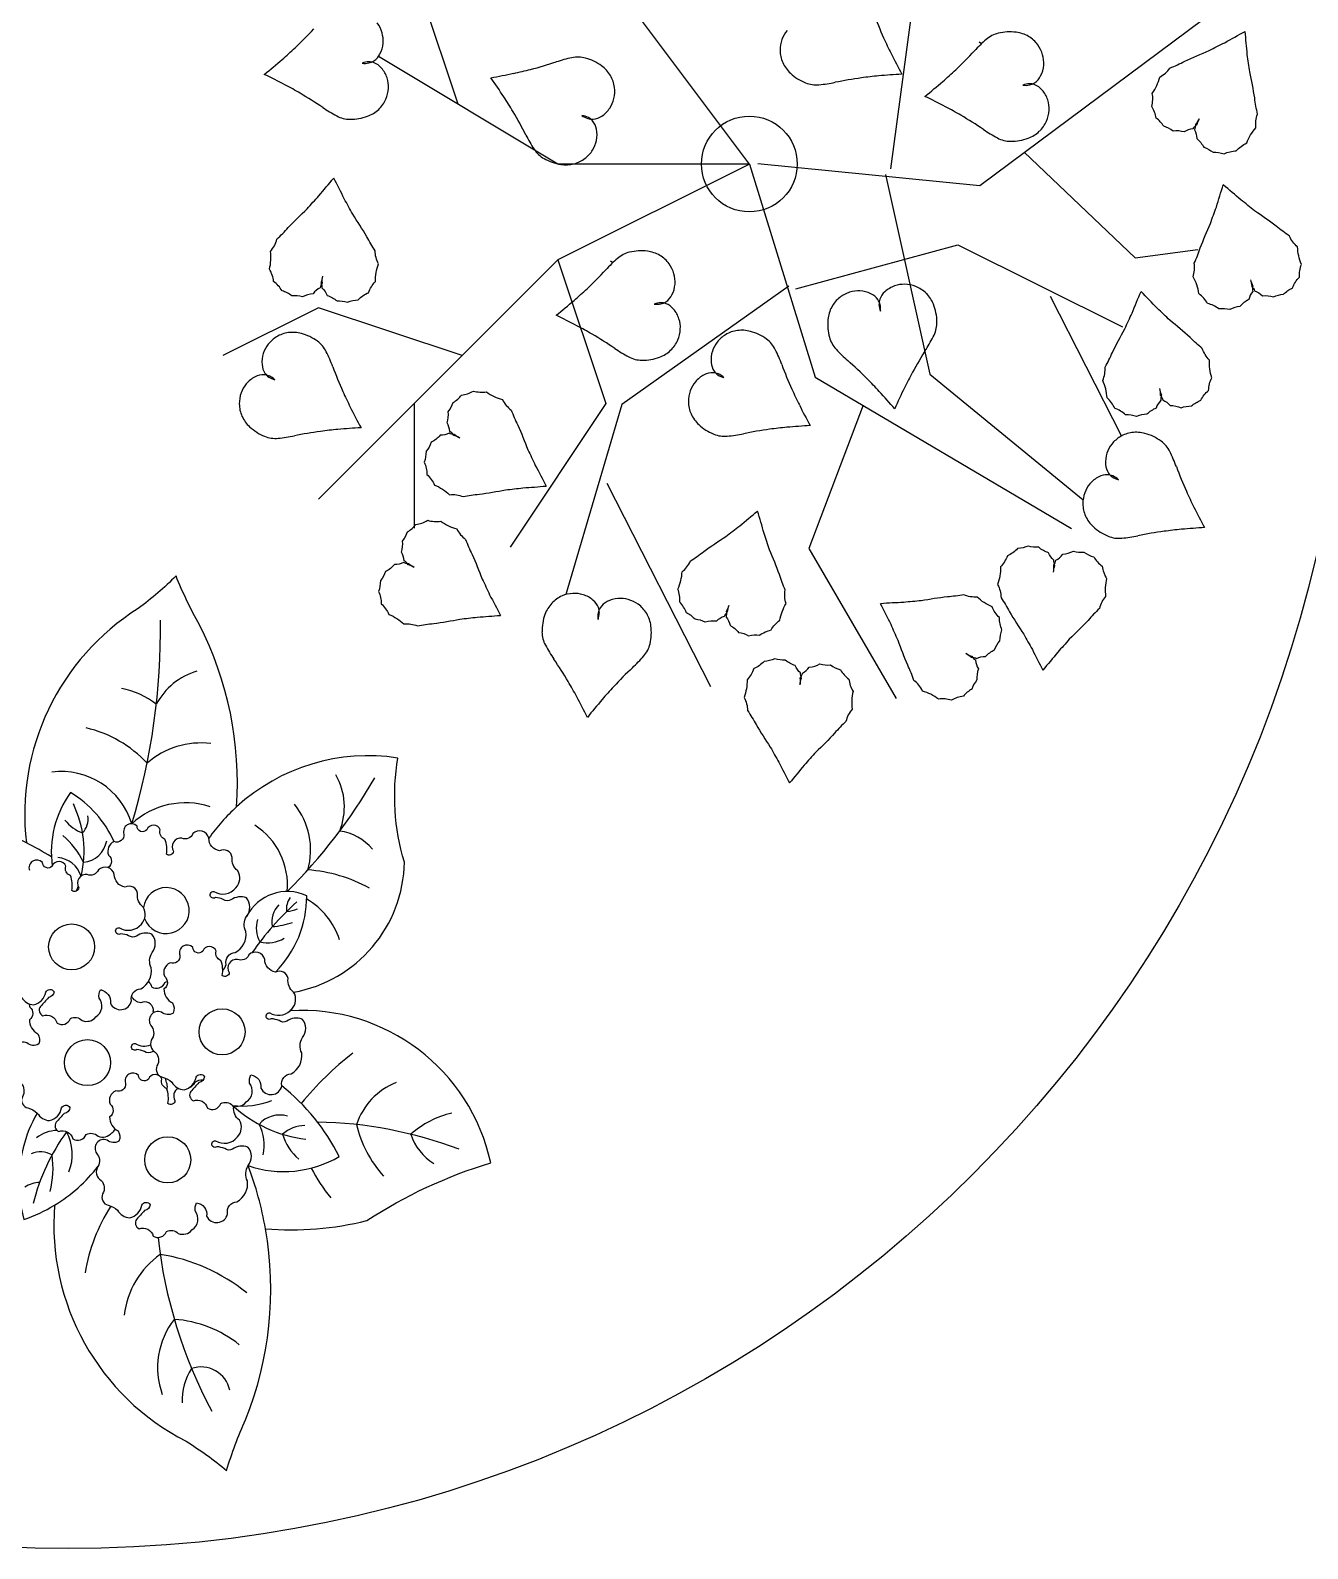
# Model space of a CAD drawing. Extents: x 33 to 1815, y -14679 to 245.
# Drawn here: x 44.102 to 44.848, y 3.709 to 4.596 of the extents above; entities that cross this region are included whole.
import ezdxf

# ---------------------------------------------------------------- set-up
doc = ezdxf.new("R2010")
doc.units = 0
doc.header["$MEASUREMENT"] = 0
doc.layers.add('PORTA', color=3, linetype='CONTINUOUS')

msp = doc.modelspace()

# ---------------------------------------------------------------- linework, layer by layer
at = {"layer": 'PORTA', "color": 1}
for p, q in [((44.35185, 4.553), (44.32621, 4.62992)), ((44.522, 4.51804), (44.43809, 4.62992)), ((44.60473, 4.51519), (44.6177, 4.61244)), ((44.65662, 4.50546), (44.79608, 4.6092)), ((44.65768, 4.58831), (44.65633, 4.58912)), ((44.41012, 4.51804), (44.3053, 4.58093)), ((44.68257, 4.52491), (44.74743, 4.46332)), ((44.522, 4.51804), (44.41012, 4.51804)), ((44.522, 4.51804), (44.41012, 4.4621)), ((44.522, 4.51804), (44.56042, 4.39345)), ((44.52689, 4.51843), (44.65662, 4.50546)), ((44.60148, 4.51195), (44.62743, 4.39525)), ((44.54923, 4.44504), (44.64389, 4.47084)), ((44.64389, 4.47084), (44.74012, 4.423)), ((44.41012, 4.4621), (44.27027, 4.32225)), ((44.41012, 4.4621), (44.43809, 4.37819)), ((44.44223, 4.46041), (44.44088, 4.46122)), ((44.74743, 4.46332), (44.78403, 4.46804)), ((44.54499, 4.44678), (44.44751, 4.37756)), ((44.27027, 4.43413), (44.21433, 4.40616)), ((44.35418, 4.40616), (44.27027, 4.43413)), ((44.69779, 4.44076), (44.73941, 4.35917)), ((44.56042, 4.39345), (44.71016, 4.3052)), ((44.62743, 4.39525), (44.71703, 4.32197)), ((44.32621, 4.37819), (44.32621, 4.30536)), ((44.43809, 4.37819), (44.38215, 4.29428)), ((44.44751, 4.37756), (44.41477, 4.26653)), ((44.58841, 4.37709), (44.55684, 4.2934)), ((44.43872, 4.33162), (44.49931, 4.21285)), ((44.55684, 4.2934), (44.60782, 4.20578))]:
    msp.add_line(p, q, dxfattribs=at)
for points in [[(44.78486, 4.54446, 0.08274), (44.78332, 4.54081, 0.10469), (44.78113, 4.53856, 0.121507), (44.77611, 4.53674, 0.098472), (44.76958, 4.53732, 0.092043), (44.76413, 4.54009, 0.086888), (44.75975, 4.54484, 0.104288), (44.75715, 4.55169, 0.099942), (44.75748, 4.55932, 0.091468), (44.76178, 4.56881, 0.12043), (44.76776, 4.57409, 0.025962), (44.77645, 4.57809, -0.015994), (44.79069, 4.5843, -0.011155), (44.7998, 4.58889, -0.008387), (44.81167, 4.59545)], [(44.78486, 4.54446, -0.08274), (44.78272, 4.54113, -0.10469), (44.78211, 4.53805, -0.121507), (44.78345, 4.53288, -0.098472), (44.78764, 4.52783, -0.092043), (44.793, 4.5249, -0.086888), (44.79941, 4.52399, -0.104288), (44.80652, 4.52573, -0.099942), (44.81262, 4.53033, -0.091468), (44.818, 4.53926, -0.12043), (44.81896, 4.54716, -0.025962), (44.81733, 4.5566, 0.015994), (44.81438, 4.57185, 0.011155), (44.81299, 4.58195, 0.008387), (44.81167, 4.59545)], [(44.27247, 4.45259, 0.08274), (44.27235, 4.44863, 0.10469), (44.27111, 4.44575, 0.121507), (44.26708, 4.44224, 0.098472), (44.26077, 4.44044, 0.092043), (44.25469, 4.44106, 0.086888), (44.2489, 4.44393, 0.104288), (44.24401, 4.44938, 0.099942), (44.24158, 4.45662, 0.091468), (44.24218, 4.46703, 0.12043), (44.24586, 4.47409, 0.025962), (44.25254, 4.48095, -0.015994), (44.26359, 4.49187, -0.011155), (44.27045, 4.49942, -0.008387), (44.27917, 4.50981)], [(44.27247, 4.45259, -0.08274), (44.27167, 4.44871, -0.10469), (44.27221, 4.44562, -0.121507), (44.27532, 4.44127, -0.098472), (44.28104, 4.43807, -0.092043), (44.2871, 4.43727, -0.086888), (44.2934, 4.43872, -0.104288), (44.29942, 4.44289, -0.099942), (44.30345, 4.44938, -0.091468), (44.30527, 4.45964, -0.12043), (44.30332, 4.46737, -0.025962), (44.29841, 4.47558, 0.015994), (44.29018, 4.48876, 0.011155), (44.28525, 4.49768, 0.008387), (44.27917, 4.50981)], [(44.8148, 4.45048, 0.08274), (44.81621, 4.44678, 0.10469), (44.81618, 4.44364, 0.121507), (44.81381, 4.43885, 0.098472), (44.80867, 4.43476, 0.092043), (44.80283, 4.433, 0.086888), (44.79637, 4.43341, 0.104288), (44.78976, 4.43657, 0.099942), (44.78474, 4.44232, 0.091468), (44.78129, 4.45216, 0.12043), (44.78197, 4.46009, 0.025962), (44.78549, 4.46899, -0.015994), (44.79149, 4.48332, -0.011155), (44.79492, 4.49293, -0.008387), (44.79897, 4.50587)], [(44.8148, 4.45048, -0.08274), (44.81555, 4.44659, -0.10469), (44.81724, 4.44394, -0.121507), (44.82178, 4.44113, -0.098472), (44.8283, 4.44037, -0.092043), (44.83419, 4.44196, -0.086888), (44.83945, 4.44572, -0.104288), (44.8434, 4.45189, -0.099942), (44.84463, 4.45943, -0.091468), (44.84236, 4.46961, -0.12043), (44.83759, 4.47599, -0.025962), (44.8299, 4.48168, 0.015994), (44.81723, 4.49068, 0.011155), (44.80925, 4.49702, 0.008387), (44.79897, 4.50587)], [(44.76172, 4.38694, 0.08274), (44.7628, 4.38313, 0.10469), (44.76249, 4.38001, 0.121507), (44.7597, 4.37545, 0.098472), (44.75423, 4.37183, 0.092043), (44.74825, 4.37059, 0.086888), (44.74186, 4.37158, 0.104288), (44.73555, 4.37531, 0.099942), (44.73106, 4.38148, 0.091468), (44.7285, 4.39158, 0.12043), (44.72988, 4.39943, 0.025962), (44.73418, 4.40798, -0.015994), (44.74143, 4.42172, -0.011155), (44.74569, 4.43098, -0.008387), (44.75088, 4.44352)], [(44.76172, 4.38694, -0.08274), (44.76213, 4.383, -0.10469), (44.76358, 4.38021, -0.121507), (44.76785, 4.37701, -0.098472), (44.77427, 4.37567, -0.092043), (44.78029, 4.37674, -0.086888), (44.78586, 4.38002, -0.104288), (44.79034, 4.38581, -0.099942), (44.79224, 4.39321, -0.091468), (44.79088, 4.40355, -0.12043), (44.78669, 4.41032, -0.025962), (44.77953, 4.41668, 0.015994), (44.76772, 4.42676, 0.011155), (44.76033, 4.43379, 0.008387), (44.75088, 4.44352)], [(44.35283, 4.35792, 0.08274), (44.34922, 4.35953, 0.10469), (44.34702, 4.36178, 0.121507), (44.34531, 4.36684, 0.098472), (44.34605, 4.37336, 0.092043), (44.34894, 4.37874, 0.086888), (44.3538, 4.38301, 0.104288), (44.3607, 4.38545, 0.099942), (44.36832, 4.38494, 0.091468), (44.37771, 4.38042, 0.12043), (44.38285, 4.37432, 0.025962), (44.38665, 4.36554, -0.015994), (44.39253, 4.35116, -0.011155), (44.3969, 4.34195, -0.008387), (44.40318, 4.32993)], [(44.35283, 4.35792, -0.08274), (44.34955, 4.36013, -0.10469), (44.34648, 4.36081, -0.121507), (44.34128, 4.35959, -0.098472), (44.33614, 4.35552, -0.092043), (44.33309, 4.35022, -0.086888), (44.33203, 4.34385, -0.104288), (44.3336, 4.33669, -0.099942), (44.33806, 4.33049, -0.091468), (44.34686, 4.3249, -0.12043), (44.35474, 4.32376, -0.025962), (44.36421, 4.32517, 0.015994), (44.37952, 4.32776, 0.011155), (44.38966, 4.32892, 0.008387), (44.40318, 4.32993)], [(44.50992, 4.26024, 0.08274), (44.50909, 4.25637, 0.10469), (44.50736, 4.25375, 0.121507), (44.50276, 4.25102, 0.098472), (44.49623, 4.25039, 0.092043), (44.49036, 4.25209, 0.086888), (44.48518, 4.25595, 0.104288), (44.48135, 4.26219, 0.099942), (44.48026, 4.26975, 0.091468), (44.48272, 4.27988, 0.12043), (44.48761, 4.28617, 0.025962), (44.49541, 4.29172, -0.015994), (44.50824, 4.30047, -0.011155), (44.51635, 4.30667, -0.008387), (44.52679, 4.31532)], [(44.50992, 4.26024, -0.08274), (44.50844, 4.25657, -0.10469), (44.50841, 4.25343, -0.121507), (44.51069, 4.24859, -0.098472), (44.51574, 4.24441, -0.092043), (44.52156, 4.24254, -0.086888), (44.52802, 4.24283, -0.104288), (44.53469, 4.24586, -0.099942), (44.53982, 4.25151, -0.091468), (44.54345, 4.26128, -0.12043), (44.54292, 4.26923, -0.025962), (44.53957, 4.2782, 0.015994), (44.53384, 4.29264, 0.011155), (44.5306, 4.3023, 0.008387), (44.52679, 4.31532)], [(44.32614, 4.28239, 0.08274), (44.32253, 4.28401, 0.10469), (44.32033, 4.28625, 0.121507), (44.31862, 4.29132, 0.098472), (44.31936, 4.29783, 0.092043), (44.32225, 4.30322, 0.086888), (44.32711, 4.30749, 0.104288), (44.33402, 4.30993, 0.099942), (44.34163, 4.30942, 0.091468), (44.35103, 4.30489, 0.12043), (44.35616, 4.2988, 0.025962), (44.35996, 4.29001, -0.015994), (44.36584, 4.27564, -0.011155), (44.37021, 4.26642, -0.008387), (44.37649, 4.2544)], [(44.69979, 4.27971, -0.08274), (44.70055, 4.28359, -0.10469), (44.69999, 4.28668, -0.121507), (44.69685, 4.291, -0.098472), (44.6911, 4.29417, -0.092043), (44.68504, 4.29492, -0.086888), (44.67875, 4.29342, -0.104288), (44.67276, 4.28919, -0.099942), (44.66878, 4.28268, -0.091468), (44.66704, 4.2724, -0.12043), (44.66905, 4.26469, -0.025962), (44.67403, 4.25651, 0.015994), (44.68236, 4.2434, 0.011155), (44.68736, 4.23452, 0.008387), (44.69354, 4.22244)], [(44.32614, 4.28239, -0.08274), (44.32286, 4.2846, -0.10469), (44.3198, 4.28529, -0.121507), (44.31459, 4.28407, -0.098472), (44.30945, 4.28, -0.092043), (44.3064, 4.2747, -0.086888), (44.30534, 4.26832, -0.104288), (44.30691, 4.26117, -0.099942), (44.31137, 4.25497, -0.091468), (44.32017, 4.24938, -0.12043), (44.32805, 4.24824, -0.025962), (44.33752, 4.24965, 0.015994), (44.35284, 4.25224, 0.011155), (44.36297, 4.2534, 0.008387), (44.37649, 4.2544)], [(44.69979, 4.27971, 0.08274), (44.69988, 4.28367, 0.10469), (44.70109, 4.28657, 0.121507), (44.70509, 4.2901, 0.098472), (44.71139, 4.29195, 0.092043), (44.71747, 4.29138, 0.086888), (44.72329, 4.28856, 0.104288), (44.72822, 4.28315, 0.099942), (44.73071, 4.27593, 0.091468), (44.73018, 4.26551, 0.12043), (44.72656, 4.25842, 0.025962), (44.71994, 4.2515, -0.015994), (44.70897, 4.2405, -0.011155), (44.70218, 4.2329, -0.008387), (44.69354, 4.22244)], [(44.64851, 4.23223, -0.08274), (44.65175, 4.22995, -0.10469), (44.6548, 4.22921, -0.121507), (44.66002, 4.23033, -0.098472), (44.66525, 4.2343, -0.092043), (44.6684, 4.23953, -0.086888), (44.66959, 4.24589, -0.104288), (44.66816, 4.25307, -0.099942), (44.66382, 4.25936, -0.091468), (44.65513, 4.26512, -0.12043), (44.64727, 4.26642, -0.025962), (44.63778, 4.26519, 0.015994), (44.62242, 4.2629, 0.011155), (44.61226, 4.26195, 0.008387), (44.59872, 4.26121)], [(44.64851, 4.23223, 0.08274), (44.65209, 4.23054, 0.10469), (44.65424, 4.22826, 0.121507), (44.65585, 4.22316, 0.098472), (44.65498, 4.21666, 0.092043), (44.65199, 4.21133, 0.086888), (44.64705, 4.20716, 0.104288), (44.6401, 4.20486, 0.099942), (44.63249, 4.20552, 0.091468), (44.62319, 4.21022, 0.12043), (44.61818, 4.21642, 0.025962), (44.61455, 4.22528, -0.015994), (44.60895, 4.23977, -0.011155), (44.60477, 4.24907, -0.008387), (44.59872, 4.26121)], [(44.55167, 4.2138, -0.08274), (44.55244, 4.21768, -0.10469), (44.55188, 4.22077, -0.121507), (44.54873, 4.22509, -0.098472), (44.54299, 4.22825, -0.092043), (44.53692, 4.229, -0.086888), (44.53063, 4.22751, -0.104288), (44.52465, 4.22328, -0.099942), (44.52067, 4.21676, -0.091468), (44.51893, 4.20649, -0.12043), (44.52094, 4.19878, -0.025962), (44.52592, 4.1906, 0.015994), (44.53425, 4.17749, 0.011155), (44.53925, 4.1686, 0.008387), (44.54543, 4.15653)], [(44.55167, 4.2138, 0.08274), (44.55176, 4.21775, 0.10469), (44.55298, 4.22065, 0.121507), (44.55698, 4.22419, 0.098472), (44.56327, 4.22604, 0.092043), (44.56936, 4.22547, 0.086888), (44.57518, 4.22265, 0.104288), (44.58011, 4.21723, 0.099942), (44.58259, 4.21001, 0.091468), (44.58207, 4.1996, 0.12043), (44.57845, 4.1925, 0.025962), (44.57183, 4.18559, -0.015994), (44.56086, 4.17459, -0.011155), (44.55406, 4.16699, -0.008387), (44.54543, 4.15653)], [(44.21425, 4.04705, 0.153842), (44.21616, 4.05046, -0.463092), (44.22156, 4.0575, 0.313172), (44.22778, 4.06967, -0.263169), (44.22818, 4.07859, 0.362708), (44.22805, 4.08941, 0.245641), (44.21907, 4.08822, -0.29295), (44.21453, 4.08851, 0.093328), (44.20995, 4.08958, -1.455768), (44.20913, 4.09313, 0.379882), (44.22194, 4.09531, 0.34294), (44.22303, 4.10513, -0.272007), (44.21976, 4.11304, 0.52491), (44.2124, 4.11686, -0.364868), (44.20613, 4.12422, 0.589429), (44.19686, 4.12695, -0.414362), (44.19032, 4.12422, 0.632042), (44.18541, 4.11658, -0.61126), (44.18133, 4.11495, 0.141126), (44.18051, 4.12367, -0.414115), (44.17778, 4.12913, 0.695029), (44.16988, 4.12913, -0.695571), (44.16415, 4.13131, 0.795067), (44.15652, 4.12667, -0.584992), (44.15079, 4.12231, 0.398719), (44.14752, 4.1144, -0.500346), (44.14727, 4.10705, 0.277783)], [(44.09663, 4.03129, 0.254691), (44.10371, 4.02693, 0.303582), (44.1108, 4.03429, -0.602354), (44.11571, 4.03457, -0.345012), (44.11241, 4.03111, -0.004574), (44.10768, 4.02597, 0.479544), (44.10916, 4.02056, -0.438672), (44.11741, 4.01624, 0.471554), (44.12522, 4.01886, -0.333475), (44.13211, 4.01778, 0.333467), (44.14009, 4.01981, 0.445322), (44.14198, 4.03089, -0.162198), (44.14279, 4.03563, -0.427238), (44.1486, 4.02792, 0.727728), (44.1609, 4.02927, -0.463092), (44.1663, 4.0363, 0.313172), (44.17252, 4.04847, -0.263169), (44.17293, 4.0574, 0.362708), (44.17279, 4.06821, 0.245641), (44.16381, 4.06703, -0.29295), (44.15927, 4.06731, 0.093328), (44.15469, 4.06839, -1.455768), (44.15387, 4.07193, 0.379882), (44.16669, 4.07412, 0.34294), (44.16778, 4.08393, -0.272007), (44.16451, 4.09184, 0.52491), (44.15715, 4.09566, -0.364868), (44.15088, 4.10303, 0.589429), (44.14161, 4.10575, -0.414362), (44.13506, 4.10303, 0.632042), (44.13016, 4.09539, -0.61126), (44.12607, 4.09375, 0.141126), (44.12525, 4.10248, -0.414115), (44.12252, 4.10794, 0.695029), (44.11462, 4.10794, -0.695571), (44.10889, 4.11012, 0.795067), (44.10126, 4.10548, -0.584992)], [(44.25569, 4.03429, -0.272007), (44.25242, 4.0422, 0.52491), (44.24506, 4.04602, -0.364868), (44.23879, 4.05339, 0.589429), (44.22952, 4.05611, -0.414362), (44.22297, 4.05339, 0.632042), (44.21807, 4.04575, -0.61126), (44.21398, 4.04411, 0.141126), (44.21316, 4.05284, -0.414115), (44.21043, 4.0583, 0.695029), (44.20253, 4.0583, -0.695571), (44.1968, 4.06048, 0.795067), (44.18917, 4.05584, -0.584992), (44.18345, 4.05148, 0.398719), (44.18017, 4.04357, -0.502085), (44.1799, 4.0362, 0.277783), (44.18481, 4.02802, -0.240076), (44.18535, 4.02202, -0.321467), (44.17841, 4.02265, 0.745243), (44.17227, 4.01493, -0.31319), (44.17309, 4.00729, 0.440916), (44.17499, 3.99911, -0.33877), (44.17581, 3.9912, 0.489016), (44.17908, 3.98465, -0.115651), (44.18454, 3.98165, 0.254691), (44.19162, 3.97729, 0.303582), (44.19871, 3.98465, -0.602354), (44.20362, 3.98493, -0.345012), (44.20032, 3.98147, -0.004574), (44.19559, 3.97633, 0.479544), (44.19707, 3.97092, -0.438672), (44.20532, 3.9666, 0.471554), (44.21313, 3.96922, -0.333475), (44.22002, 3.96814, 0.333467), (44.228, 3.97017, 0.445322), (44.22989, 3.98125, -0.162198), (44.2307, 3.98599, -0.427238)], [(44.14372, 4.03545, 0.054109), (44.14264, 4.03534, -0.61126)], [(44.1708, 4.04049, -0.144785), (44.17267, 4.03743, 0.471554), (44.18048, 4.04005, -0.063459), (44.18185, 4.04057, 0.333467)], [(44.10112, 4.02747, 0.077831), (44.10152, 4.02559, -0.502085), (44.10125, 4.01823, 0.277783), (44.10616, 4.01004, -0.240076), (44.1067, 4.00404, -0.321467), (44.09976, 4.00467, 0.745243), (44.09362, 3.99695, -0.31319), (44.09444, 3.98931, 0.440916), (44.09634, 3.98113, -0.33877), (44.09716, 3.97322, 0.489016), (44.10043, 3.96668, -0.115651), (44.10589, 3.96368, 0.254691), (44.11297, 3.95931, 0.303582), (44.12006, 3.96668, -0.602354), (44.12497, 3.96695, -0.345012), (44.12167, 3.96349, -0.004574), (44.11694, 3.95835, 0.479544), (44.11843, 3.95295, -0.438672), (44.12667, 3.94862, 0.471554), (44.13448, 3.95124, -0.333475), (44.14137, 3.95016, 0.333467), (44.14935, 3.95219, 0.101515), (44.15154, 3.9543, -0.162198)], [(44.17373, 4.02222, -0.059681), (44.17377, 4.02423, 0.52491), (44.16641, 4.02804, -0.236589), (44.16097, 4.03201, 0.589429)], [(44.2307, 3.98599, -0.427238), (44.23651, 3.97828, 0.727728), (44.24881, 3.97963, -0.463092), (44.25421, 3.98666, 0.313172), (44.26043, 3.99883, -0.263169), (44.26084, 4.00776, 0.362708), (44.2607, 4.01857, 0.245641), (44.25172, 4.01739, -0.29295), (44.24718, 4.01767, 0.093328), (44.2426, 4.01875, -1.455768), (44.24178, 4.02229, 0.338669), (44.25363, 4.02343, 0.34294)], [(44.17388, 3.99992, 0.024467), (44.17308, 3.99941, -0.29295), (44.16853, 3.99969, 0.093328), (44.16395, 4.00077, -1.455768), (44.16313, 4.00432, 0.243536), (44.17211, 4.0036, 0.34294)], [(44.18833, 3.97813, 0.439616), (44.18634, 3.971, -0.61126), (44.18225, 3.96936, 0.141126), (44.18143, 3.97809, -0.414115), (44.1787, 3.98354, 0.695029), (44.1708, 3.98354, -0.695571), (44.16507, 3.98573, 0.795067), (44.15744, 3.98109, -0.584992), (44.15171, 3.97673, 0.398719), (44.14844, 3.96882, -0.502085), (44.14817, 3.96145, 0.277783), (44.15308, 3.95327, -0.240076), (44.15362, 3.94727, -0.321467), (44.14667, 3.9479, 0.745243), (44.14054, 3.94018, -0.31319), (44.14135, 3.93254, 0.440916), (44.14326, 3.92436, -0.33877), (44.14408, 3.91645, 0.489016), (44.14735, 3.9099, -0.115651), (44.1528, 3.9069, 0.254691), (44.15989, 3.90254, 0.303582), (44.16698, 3.9099, -0.602354), (44.17189, 3.91017, -0.345012), (44.16859, 3.90672, -0.004574), (44.16386, 3.90158, 0.479544), (44.16534, 3.89617, -0.438672), (44.17359, 3.89185, 0.471554), (44.1814, 3.89447, -0.333475), (44.18829, 3.89339, 0.333467), (44.19626, 3.89541, 0.445322), (44.19816, 3.9065, -0.162198), (44.19897, 3.91124, -0.427238)], [(44.18173, 3.97727, 0.075337), (44.18178, 3.98085, -0.091843), (44.18085, 3.98403, 0.362708)], [(44.20276, 3.98285, 0.249552), (44.19779, 3.98136, -0.232648), (44.19447, 3.97843, 0.632042)], [(44.19897, 3.91124, -0.427238), (44.20478, 3.90353, 0.727728), (44.21708, 3.90488, -0.463092), (44.22248, 3.91191, 0.313172), (44.2287, 3.92408, -0.263169), (44.22911, 3.933, 0.362708), (44.22897, 3.94382, 0.245641), (44.21999, 3.94264, -0.29295), (44.21545, 3.94292, 0.093328), (44.21087, 3.944, -1.455768), (44.21005, 3.94754, 0.379882), (44.22287, 3.94972, 0.34294), (44.22396, 3.95954, -0.272007), (44.22068, 3.96745, 0.023893), (44.2206, 3.96793, -0.364868)]]:
    msp.add_lwpolyline(points, format="xyb", dxfattribs=at)
msp.add_lwpolyline([(44.09506, 3.9218, 0.064121), (44.09809, 3.90153, 0.053651), (44.11602, 3.90992, 0.303165), (44.19281, 3.77197, -0.038186), (44.21649, 3.75494, -0.033284), (44.22759, 3.78455, 0.140139), (44.23925, 3.89609, 0.082613), (44.29848, 3.90093, -0.071634), (44.37084, 3.93458, 0.37075), (44.25363, 4.02343, 0.036515), (44.2546, 4.02447, 0.34294), (44.25569, 4.03429, 0.358678), (44.32043, 4.11033, -0.11702), (44.31664, 4.17107, 0.227088), (44.22237, 4.14261, 0.135454), (44.20063, 4.24895, -0.033284), (44.18697, 4.27747, -0.038186), (44.16488, 4.25842, 0.289083), (44.0995, 4.12153, 0.126781), (43.99893, 4.14364, 0.210808), (44.02961, 4.04637, 0.291137), (43.93973, 3.96521, -0.071634), (44.01003, 3.92745, 0.119338)], format="xyb", close=True, dxfattribs=at)
for centre, radius in [((44.12387, 4.45774), 0.74846), ((44.522, 4.51804), 0.02797), ((44.12596, 4.06077), 0.01343), ((44.21387, 4.01113), 0.01343), ((44.13522, 3.99315), 0.01343), ((44.18214, 3.93637), 0.01343)]:
    msp.add_circle(centre, radius, dxfattribs=at)
for centre, radius, start, end in [((44.82219, 4.69085), 0.24287, 200.41891, 204.08409), ((44.08973, 4.76247), 0.24287, 313.36987, 317.03505), ((44.28934, 4.58945), 0.01874, 16.20574, 36.06904), ((44.29127, 4.59001), 0.01673, 355.17038, 16.20574), ((44.55681, 4.58525), 0.01673, 139.5805, 160.61586), ((44.67142, 4.57812), 0.01678, 103.61796, 131.08631), ((44.67424, 4.56651), 0.02873, 82.71313, 103.61796), ((44.67543, 4.57587), 0.01929, 59.88397, 82.71313), ((44.09955, 4.75207), 0.22857, 310.81344, 313.36987), ((44.29119, 4.59002), 0.01682, 332.67469, 355.17038), ((44.5587, 4.58459), 0.01874, 160.61586, 180.47916), ((44.80913, 4.68502), 0.22857, 204.08409, 206.64052), ((44.72102, 4.52124), 0.09225, 131.08631, 137.03505), ((44.67621, 4.5772), 0.01775, 36.06904, 59.88397), ((44.6754, 4.57662), 0.01874, 16.20574, 36.06904), ((43.98472, 4.88505), 0.40427, 308.89129, 310.81344), ((44.30006, 4.56569), 0.01204, 91.98675, 110.90616), ((44.29741, 4.58886), 0.01204, 262.13768, 281.05709), ((44.29991, 4.57015), 0.00758, 68.08071, 91.98675), ((44.29827, 4.58449), 0.00758, 281.05709, 304.96313), ((44.29622, 4.58742), 0.01116, 304.96313, 332.67469), ((44.29857, 4.56683), 0.01116, 40.36915, 68.08071), ((44.33394, 4.80859), 0.24287, 284.35863, 288.02381), ((44.43763, 4.48992), 0.09225, 102.07507, 108.02381), ((44.42184, 4.56372), 0.01678, 74.60672, 102.07507), ((44.41867, 4.5522), 0.02873, 53.70189, 74.60672), ((44.55771, 4.58458), 0.01775, 180.47916, 204.29409), ((44.55912, 4.58521), 0.01929, 204.29409, 227.12325), ((44.96618, 4.7638), 0.40427, 206.64052, 208.56267), ((44.47579, 4.74964), 0.24287, 313.36987, 317.03505), ((44.67733, 4.57718), 0.01673, 355.17038, 16.20574), ((44.06228, 4.20657), 0.40427, 62.2304, 64.15255), ((44.29426, 4.56317), 0.01682, 17.87346, 40.36915), ((44.29434, 4.56319), 0.01673, 356.83809, 17.87346), ((44.30155, 4.96673), 0.40427, 279.88005, 281.8022), ((44.04033, 4.33576), 0.40427, 33.21917, 35.14132), ((44.33749, 4.79474), 0.22857, 281.8022, 284.35863), ((44.42425, 4.5598), 0.01929, 30.87273, 53.70189), ((44.42558, 4.5606), 0.01775, 7.05781, 30.87273), ((44.56554, 4.59213), 0.02873, 227.12325, 248.02807), ((44.62033, 4.32772), 0.24287, 97.77998, 101.44517), ((44.6184, 4.34189), 0.22857, 95.22356, 97.77998), ((44.63439, 4.16691), 0.40427, 93.30141, 95.22356), ((44.48561, 4.73924), 0.22857, 310.81344, 313.36987), ((44.68228, 4.57459), 0.01116, 304.96313, 332.67469), ((44.67725, 4.57719), 0.01682, 332.67469, 355.17038), ((44.14414, 4.36204), 0.22857, 59.67397, 62.2304), ((44.13692, 4.34969), 0.24287, 56.00879, 59.67397), ((44.29233, 4.5633), 0.01874, 336.97479, 356.83809), ((44.42459, 4.56047), 0.01874, 347.19451, 7.05781), ((44.56107, 4.58104), 0.01678, 248.02807, 275.49642), ((44.55384, 4.65617), 0.09225, 275.49642, 281.44517), ((44.37078, 4.87222), 0.40427, 308.89129, 310.81344), ((44.68612, 4.55286), 0.01204, 91.98675, 110.90616), ((44.68348, 4.57603), 0.01204, 262.13768, 281.05709), ((44.68597, 4.55732), 0.00758, 68.08071, 91.98675), ((44.68433, 4.57166), 0.00758, 281.05709, 304.96313), ((44.68464, 4.554), 0.01116, 40.36915, 68.08071), ((44.68032, 4.55033), 0.01682, 17.87346, 40.36915), ((44.32427, 4.62754), 0.09225, 236.00879, 241.95753), ((44.29219, 4.56404), 0.01929, 290.33071, 313.15987), ((44.29325, 4.56291), 0.01775, 313.15987, 336.97479), ((44.18732, 4.43202), 0.22857, 30.66274, 33.21917), ((44.42648, 4.56007), 0.01682, 303.66346, 326.15914), ((44.42655, 4.56003), 0.01673, 326.15914, 347.19451), ((44.44834, 4.19374), 0.40427, 62.2304, 64.15255), ((44.5302, 4.34921), 0.22857, 59.67397, 62.2304), ((44.67839, 4.55047), 0.01874, 336.97479, 356.83809), ((44.6804, 4.55036), 0.01673, 356.83809, 17.87346), ((44.28879, 4.56094), 0.01678, 241.95753, 269.42588), ((44.28891, 4.57289), 0.02873, 269.42588, 290.33071), ((44.17502, 4.42472), 0.24287, 26.99755, 30.66274), ((44.43137, 4.55605), 0.01204, 233.12645, 252.04585), ((44.42245, 4.5345), 0.01204, 62.97552, 81.89492), ((44.42999, 4.55181), 0.00758, 252.04585, 275.95189), ((44.42447, 4.53847), 0.00758, 39.06948, 62.97552), ((44.4217, 4.53622), 0.01116, 11.35791, 39.06948), ((44.42962, 4.55536), 0.01116, 275.95189, 303.66346), ((44.52298, 4.33686), 0.24287, 56.00879, 59.67397), ((44.67931, 4.55008), 0.01775, 313.15987, 336.97479), ((44.47361, 4.57685), 0.09225, 206.99755, 212.9463), ((44.41623, 4.53509), 0.01673, 327.82686, 348.86222), ((44.41615, 4.5351), 0.01682, 348.86222, 11.35791), ((44.71033, 4.61471), 0.09225, 236.00879, 241.95753), ((44.67485, 4.5481), 0.01678, 241.95753, 269.42588), ((44.67497, 4.56006), 0.02873, 269.42588, 290.33071), ((44.67825, 4.55121), 0.01929, 290.33071, 313.15987), ((44.41028, 4.5358), 0.01678, 212.9463, 240.41465), ((44.41452, 4.53616), 0.01874, 307.96356, 327.82686), ((44.41618, 4.5462), 0.02873, 240.41465, 261.31947), ((44.41476, 4.53687), 0.01929, 261.31947, 284.14864), ((44.41514, 4.53537), 0.01775, 284.14864, 307.96356), ((44.50557, 4.39335), 0.09225, 131.08631, 137.03505), ((44.45597, 4.45023), 0.01678, 103.61796, 131.08631), ((44.45878, 4.43861), 0.02873, 82.71313, 103.61796), ((44.45998, 4.44798), 0.01929, 59.88397, 82.71313), ((44.46076, 4.44931), 0.01775, 36.06904, 59.88397), ((44.26034, 4.62175), 0.24287, 313.36987, 317.03505), ((44.45995, 4.44872), 0.01874, 16.20574, 36.06904), ((44.46188, 4.44929), 0.01673, 355.17038, 16.20574), ((44.27016, 4.61135), 0.22857, 310.81344, 313.36987), ((44.4618, 4.44929), 0.01682, 332.67469, 355.17038), ((44.58635, 4.42528), 0.01874, 107.92202, 127.78532), ((44.58573, 4.42719), 0.01673, 86.88666, 107.92202), ((44.58573, 4.42711), 0.01682, 64.39097, 86.88666), ((44.60868, 4.43519), 0.01116, 132.08542, 159.79699), ((44.61248, 4.43098), 0.01682, 109.58973, 132.08542), ((44.61245, 4.43106), 0.01673, 88.55437, 109.58973), ((44.6124, 4.42905), 0.01874, 68.69107, 88.55437), ((44.61276, 4.42998), 0.01775, 44.87615, 68.69107), ((44.15532, 4.74433), 0.40427, 308.89129, 310.81344), ((44.47067, 4.42497), 0.01204, 91.98675, 110.90616), ((44.46802, 4.44814), 0.01204, 262.13768, 281.05709), ((44.47052, 4.42942), 0.00758, 68.08071, 91.98675), ((44.46888, 4.44376), 0.00758, 281.05709, 304.96313), ((44.46683, 4.44669), 0.01116, 304.96313, 332.67469), ((44.46918, 4.42611), 0.01116, 40.36915, 68.08071), ((44.5871, 4.42533), 0.01929, 151.60024, 174.42941), ((44.58574, 4.42607), 0.01775, 127.78532, 151.60024), ((44.58817, 4.43222), 0.01116, 36.6794, 64.39097), ((44.59104, 4.43435), 0.00758, 12.77336, 36.6794), ((44.60533, 4.43642), 0.00758, 159.79699, 183.70303), ((44.60977, 4.43671), 0.01204, 183.70303, 202.62243), ((44.58669, 4.43337), 0.01204, 353.85396, 12.77336), ((44.61167, 4.42889), 0.01929, 22.04698, 44.87615), ((44.60292, 4.42535), 0.02873, 1.14216, 22.04698), ((44.23289, 4.06585), 0.40427, 62.2304, 64.15255), ((44.46487, 4.42244), 0.01682, 17.87346, 40.36915), ((44.46495, 4.42247), 0.01673, 356.83809, 17.87346), ((44.59649, 4.42442), 0.02873, 174.42941, 195.33423), ((44.61487, 4.42559), 0.01678, 333.67381, 1.14216), ((44.25545, 4.4011), 0.01874, 121.38491, 141.24821), ((44.25494, 4.40195), 0.01775, 97.56999, 121.38491), ((44.25514, 4.40042), 0.01929, 74.74083, 97.56999), ((44.25265, 4.39131), 0.02873, 53.836, 74.74083), ((44.31475, 4.22131), 0.22857, 59.67397, 62.2304), ((44.30753, 4.20897), 0.24287, 56.00879, 59.67397), ((44.46294, 4.42258), 0.01874, 336.97479, 356.83809), ((44.51788, 4.40234), 0.01874, 121.38491, 141.24821), ((44.51737, 4.40319), 0.01775, 97.56999, 121.38491), ((44.51757, 4.40166), 0.01929, 74.74083, 97.56999), ((44.51509, 4.39255), 0.02873, 53.836, 74.74083), ((44.58496, 4.42126), 0.01678, 195.33423, 222.80258), ((44.54723, 4.45905), 0.09225, 327.72507, 333.67381), ((44.25389, 4.40235), 0.01673, 141.24821, 162.28358), ((44.25971, 4.40096), 0.01678, 26.36765, 53.836), ((44.19209, 4.36744), 0.09225, 20.41891, 26.36765), ((44.49488, 4.48682), 0.09225, 236.00879, 241.95753), ((44.4628, 4.42331), 0.01929, 290.33071, 313.15987), ((44.46386, 4.42219), 0.01775, 313.15987, 336.97479), ((44.5164, 4.40358), 0.01682, 162.28358, 184.77927), ((44.51632, 4.4036), 0.01673, 141.24821, 162.28358), ((44.52214, 4.40221), 0.01678, 26.36765, 53.836), ((44.45452, 4.36869), 0.09225, 20.41891, 26.36765), ((44.64034, 4.47254), 0.09225, 222.80258, 228.75132), ((44.83056, 4.28011), 0.24287, 147.72507, 151.39025), ((44.25396, 4.40233), 0.01682, 162.28358, 184.77927), ((44.24832, 4.40186), 0.01116, 184.77927, 212.49083), ((44.50615, 4.48436), 0.24287, 200.41891, 204.08409), ((44.4594, 4.42021), 0.01678, 241.95753, 269.42588), ((44.45952, 4.43216), 0.02873, 269.42588, 290.33071), ((44.51075, 4.4031), 0.01116, 184.77927, 212.49083), ((44.76858, 4.4856), 0.24287, 200.41891, 204.08409), ((44.41939, 4.22058), 0.24287, 45.08614, 48.75132), ((44.24083, 4.37871), 0.01682, 117.08481, 139.5805), ((44.23826, 4.38375), 0.01116, 89.37325, 117.08481), ((44.23829, 4.38732), 0.00758, 65.46721, 89.37325), ((44.24531, 4.39994), 0.00758, 212.49083, 236.39687), ((44.24777, 4.40365), 0.01204, 236.39687, 255.31628), ((44.23644, 4.38327), 0.01204, 46.5478, 65.46721), ((44.5032, 4.38001), 0.01673, 139.5805, 160.61586), ((44.50326, 4.37995), 0.01682, 117.08481, 139.5805), ((44.50069, 4.38499), 0.01116, 89.37325, 117.08481), ((44.50073, 4.38857), 0.00758, 65.46721, 89.37325), ((44.50774, 4.40118), 0.00758, 212.49083, 236.39687), ((44.51021, 4.4049), 0.01204, 236.39687, 255.31628), ((44.49888, 4.38451), 0.01204, 46.5478, 65.46721), ((44.42948, 4.23071), 0.22857, 42.52971, 45.08614), ((44.81801, 4.28696), 0.22857, 151.39025, 153.94668), ((44.24267, 4.37809), 0.01874, 160.61586, 180.47916), ((44.24077, 4.37876), 0.01673, 139.5805, 160.61586), ((44.49309, 4.47852), 0.22857, 204.08409, 206.64052), ((44.5051, 4.37934), 0.01874, 160.61586, 180.47916), ((44.75552, 4.47977), 0.22857, 204.08409, 206.64052), ((44.3, 4.11194), 0.40427, 40.60756, 42.52971), ((44.97586, 4.20979), 0.40427, 153.94668, 155.86883), ((44.24167, 4.37808), 0.01775, 180.47916, 204.29409), ((44.65014, 4.5573), 0.40427, 206.64052, 208.56267), ((44.5041, 4.37933), 0.01775, 180.47916, 204.29409), ((44.91257, 4.55855), 0.40427, 206.64052, 208.56267), ((44.24308, 4.37872), 0.01929, 204.29409, 227.12325), ((44.2495, 4.38564), 0.02873, 227.12325, 248.02807), ((44.31836, 3.96042), 0.40427, 93.30141, 95.22356), ((44.50551, 4.37996), 0.01929, 204.29409, 227.12325), ((44.51193, 4.38688), 0.02873, 227.12325, 248.02807), ((44.56479, 4.13664), 0.22857, 95.22356, 97.77998), ((44.58079, 3.96166), 0.40427, 93.30141, 95.22356), ((44.24503, 4.37455), 0.01678, 248.02807, 275.49642), ((44.2378, 4.44967), 0.09225, 275.49642, 281.44517), ((44.3043, 4.12122), 0.24287, 97.77998, 101.44517), ((44.30236, 4.13539), 0.22857, 95.22356, 97.77998), ((44.50746, 4.3758), 0.01678, 248.02807, 275.49642), ((44.50023, 4.45092), 0.09225, 275.49642, 281.44517), ((44.56673, 4.12247), 0.24287, 97.77998, 101.44517), ((44.74686, 4.344), 0.01673, 141.24821, 162.28358), ((44.74843, 4.34275), 0.01874, 121.38491, 141.24821), ((44.74791, 4.34359), 0.01775, 97.56999, 121.38491), ((44.74812, 4.34206), 0.01929, 74.74083, 97.56999), ((44.74563, 4.33296), 0.02873, 53.836, 74.74083), ((44.75269, 4.34261), 0.01678, 26.36765, 53.836), ((44.74694, 4.34398), 0.01682, 162.28358, 184.77927), ((44.68507, 4.30909), 0.09225, 20.41891, 26.36765), ((44.7413, 4.34351), 0.01116, 184.77927, 212.49083), ((44.73829, 4.34159), 0.00758, 212.49083, 236.39687), ((44.99913, 4.42601), 0.24287, 200.41891, 204.08409), ((44.73375, 4.32041), 0.01673, 139.5805, 160.61586), ((44.73381, 4.32036), 0.01682, 117.08481, 139.5805), ((44.73123, 4.3254), 0.01116, 89.37325, 117.08481), ((44.73127, 4.32897), 0.00758, 65.46721, 89.37325), ((44.74075, 4.3453), 0.01204, 236.39687, 255.31628), ((44.72942, 4.32491), 0.01204, 46.5478, 65.46721), ((44.73565, 4.31974), 0.01874, 160.61586, 180.47916), ((44.73465, 4.31973), 0.01775, 180.47916, 204.29409), ((44.98607, 4.42017), 0.22857, 204.08409, 206.64052), ((44.73606, 4.32037), 0.01929, 204.29409, 227.12325), ((45.14312, 4.49895), 0.40427, 206.64052, 208.56267), ((44.74248, 4.32729), 0.02873, 227.12325, 248.02807), ((44.79727, 4.06287), 0.24287, 97.77998, 101.44517), ((44.79534, 4.07704), 0.22857, 95.22356, 97.77998), ((44.81134, 3.90207), 0.40427, 93.30141, 95.22356), ((44.73801, 4.3162), 0.01678, 248.02807, 275.49642), ((44.73078, 4.39132), 0.09225, 275.49642, 281.44517), ((44.41955, 4.24943), 0.01775, 113.32318, 137.1381), ((44.41994, 4.24852), 0.01874, 93.45988, 113.32318), ((44.41982, 4.25052), 0.01673, 72.42452, 93.45988), ((44.41979, 4.25045), 0.01682, 49.92883, 72.42452), ((44.42068, 4.24838), 0.01929, 137.1381, 159.96727), ((44.42344, 4.25478), 0.01116, 22.21726, 49.92883), ((44.4411, 4.25456), 0.00758, 145.33485, 169.24089), ((44.42675, 4.25613), 0.00758, 358.31122, 22.21726), ((44.44404, 4.25253), 0.01116, 117.62328, 145.33485), ((44.44666, 4.24752), 0.01682, 95.12759, 117.62328), ((44.44666, 4.2476), 0.01673, 74.09223, 95.12759), ((44.4461, 4.24566), 0.01874, 54.22893, 74.09223), ((44.44669, 4.24647), 0.01775, 30.41401, 54.22893), ((43.784, 4.24644), 0.39391, 343.21503, 0.73963), ((44.42955, 4.24515), 0.02873, 159.96727, 180.87209), ((44.44548, 4.25373), 0.01204, 169.24089, 188.16029), ((44.42229, 4.25626), 0.01204, 339.39182, 358.31122), ((44.44536, 4.24569), 0.01929, 7.58484, 30.41401), ((44.436, 4.24444), 0.02873, 346.68002, 7.58484), ((44.41759, 4.24497), 0.01678, 180.87209, 208.34044), ((44.48402, 4.28079), 0.09225, 208.34044, 214.28918), ((44.39049, 4.29099), 0.09225, 313.26293, 319.21167), ((44.44763, 4.24169), 0.01678, 319.21167, 346.68002), ((44.20986, 4.1844), 0.03885, 105.98188, 152.33149), ((44.20714, 4.092), 0.24287, 30.624, 34.28918), ((44.62016, 4.04696), 0.24287, 133.26293, 136.92811), ((44.21945, 4.09928), 0.22857, 28.06757, 30.624), ((44.60971, 4.05672), 0.22857, 136.92811, 139.48454), ((44.1469, 4.1666), 0.04582, 51.46413, 79.71718), ((44.06441, 4.01661), 0.40427, 26.14542, 28.06757), ((44.74329, 3.94258), 0.40427, 139.48454, 141.40669), ((44.11802, 4.11913), 0.07146, 43.28081, 76.68951), ((44.20175, 4.13126), 0.04862, 83.44565, 130.69772), ((44.11997, 4.12013), 0.04303, 16.96571, 97.50716), ((44.02907, 4.31767), 0.31642, 314.78852, 330.02063), ((44.24729, 4.14251), 0.03805, 338.17967, 29.60424), ((44.17327, 4.11611), 0.05922, 143.98485, 187.93), ((44.09155, 4.09529), 0.06511, 24.5226, 58.71053), ((44.06933, 4.11671), 0.06387, 346.81685, 25.56676), ((44.1925, 4.09859), 0.04633, 71.99421, 132.61995), ((44.29922, 4.05841), 0.114, 132.38794, 144.7417), ((44.22282, 4.11735), 0.04279, 344.19296, 38.7428), ((44.14071, 4.14971), 0.02392, 218.65227, 249.45356), ((44.12346, 4.13556), 0.0121, 317.0682, 8.37557), ((44.09086, 4.09021), 0.04652, 25.43673, 49.86592), ((44.20998, 4.0966), 0.04215, 355.23782, 56.78534), ((44.27874, 4.09869), 0.02993, 39.77493, 82.56812), ((44.00633, 3.93745), 0.20632, 58.50475, 63.15437), ((44.13147, 4.12534), 0.01521, 275.27898, 350.12471), ((44.11614, 4.09691), 0.01625, 18.77976, 83.56133), ((44.25782, 4.01864), 0.08728, 61.10104, 85.94342), ((44.06933, 4.11671), 0.06387, 338.60101, 341.17806), ((44.18122, 4.08196), 0.01343, 200.04006, 172.5092), ((44.25208, 4.06617), 0.02693, 65.26322, 152.5397), ((44.20034, 4.09042), 0.06301, 315.20747, 0.19558), ((44.26253, 4.08284), 0.01108, 142.57802, 187.47442), ((44.24264, 4.05241), 0.04175, 17.40412, 60.2959), ((44.37719, 3.95532), 0.178, 132.27157, 145.04844), ((44.25726, 4.07545), 0.01429, 136.20706, 191.62308), ((44.24923, 4.10492), 0.02364, 275.6102, 291.69554), ((44.25025, 4.07188), 0.01641, 162.97628, 209.77633), ((44.23751, 4.13084), 0.05855, 275.63862, 287.46597), ((44.24055, 4.08194), 0.01877, 256.01333, 300.81575), ((44.40545, 3.8501), 0.18798, 127.76564, 140.62385), ((44.1701, 3.8814), 0.12587, 26.87582, 51.2979), ((44.33059, 3.94416), 0.04028, 111.91266, 161.46359), ((44.2257, 4.01666), 0.04885, 263.32132, 290.69545), ((44.27207, 4.02464), 0.07682, 227.3511, 263.11116), ((44.17525, 3.92341), 0.08021, 149.86474, 181.15086), ((44.2474, 3.94676), 0.0158, 72.83907, 139.11329), ((44.21277, 3.94484), 0.02579, 347.67046, 28.39213), ((44.26272, 3.93593), 0.02047, 91.18239, 131.33417), ((44.26535, 3.7116), 0.24685, 69.36362, 88.99817), ((44.35942, 3.9729), 0.06889, 193.3757, 221.9644), ((44.36001, 3.91107), 0.0539, 102.71749, 131.65965), ((44.22494, 3.87977), 0.12542, 144.37394, 165.68442), ((44.11778, 3.93357), 0.01995, 90.77461, 128.34938), ((44.09843, 3.93958), 0.0279, 338.44982, 28.337), ((44.2783, 3.96), 0.03038, 196.63895, 229.7027), ((44.35364, 3.96061), 0.03088, 197.46758, 238.77899), ((44.10773, 3.92731), 0.01375, 60.40796, 113.25026), ((44.06239, 3.93139), 0.05273, 345.11796, 8.58356), ((44.24996, 3.99387), 0.06434, 251.09174, 300.26243), ((44.0681, 3.98907), 0.09253, 301.19302, 322.34383), ((44.03834, 3.86072), 0.204, 9.98472, 20.75189), ((44.35013, 3.97424), 0.09433, 206.8962, 219.51842), ((44.10815, 3.905), 0.01823, 92.72388, 121.74618), ((44.23497, 3.85384), 0.10245, 147.17408, 170.70764), ((44.45413, 3.92149), 0.27937, 186.25721, 208.18726), ((44.20762, 3.83948), 0.05131, 125.68794, 173.04828), ((44.16096, 3.77551), 0.10697, 51.01614, 81.00234), ((44.22184, 3.81496), 0.04567, 141.78472, 199.91812), ((44.18087, 3.77402), 0.06938, 51.62889, 85.79594), ((44.22422, 3.79601), 0.03363, 146.76413, 182.62983), ((44.20169, 3.79831), 0.01707, 12.02657, 109.15021)]:
    msp.add_arc(centre, radius, start, end, dxfattribs=at)

doc.saveas('drawing.dxf')
